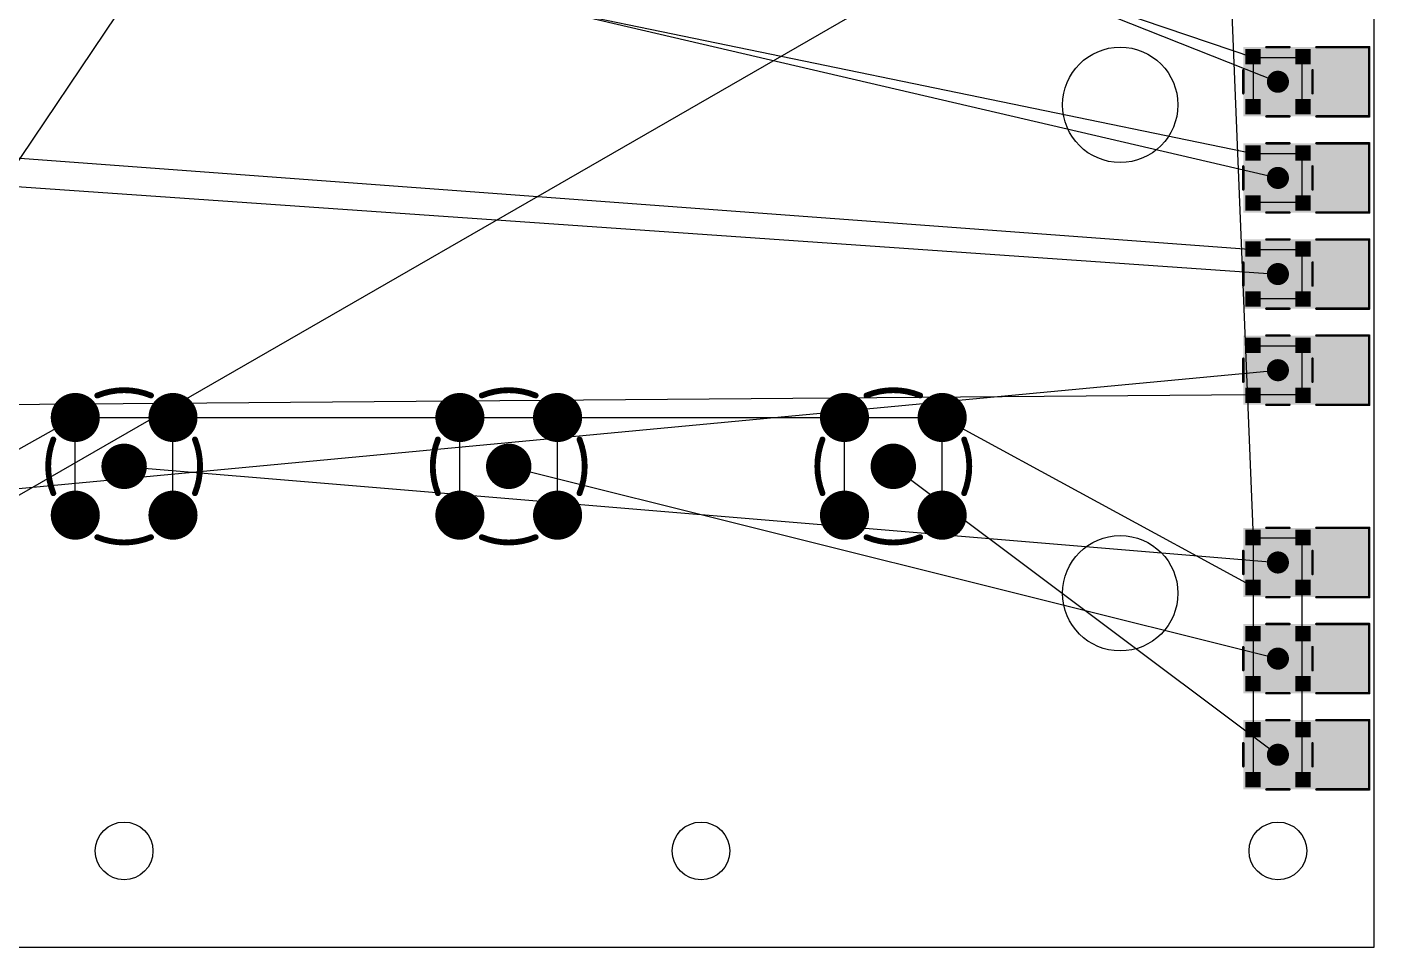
# Model space of a CAD drawing. Extents: x -180 to 275, y -75 to 92.
# Drawn here: x 204.9 to 275, y -60 to -12.1 of the extents above; entities that cross this region are included whole.
import ezdxf

# ---------------------------------------------------------------- set-up
doc = ezdxf.new("R2010")
doc.units = 0
for name, color, linetype in [('1', 12, 'CONTINUOUS'), ('17', 110, 'CONTINUOUS'), ('19', 53, 'CONTINUOUS'), ('20', 31, 'CONTINUOUS'), ('21', 253, 'CONTINUOUS'), ('23', 53, 'CONTINUOUS'), ('39', 12, 'CONTINUOUS'), ('51', 253, 'CONTINUOUS')]:
    doc.layers.add(name, color=color, linetype=linetype)

# ---------------------------------------------------------------- blocks, each defined once
blk = doc.blocks.new('ROUNDP')
at = {"const_width": 0.5}
blk.add_lwpolyline([(0, -0.25, 1), (0, 0.25, 1), (0, -0.25)], format="xyb", dxfattribs=at)
blk = doc.blocks.new('RECT')
blk.add_solid([(-0.5, -0.5), (0.5, -0.5), (-0.5, 0.5), (0.5, 0.5)])
blk = doc.blocks.new('PIE')
at = {"const_width": 0.5}
blk.add_lwpolyline([(0, -0.25, 1), (0, 0.25, 1), (0, -0.25)], format="xyb", dxfattribs=at)

msp = doc.modelspace()

# ---------------------------------------------------------------- linework, layer by layer
at = {"layer": '19'}
for p, q in [((117.54, 37.46), (268.73, -13.73)), ((147.6, 33.5), (270, -15)), ((188.73, -42.54), (236.11, 27.846)), ((117.54, 12.46), (268.73, -18.73)), ((147.6, 8.5), (270, -20)), ((194.9586, -42), (262.8, -2.9375)), ((268.73, -38.73), (267.5, -8.3)), ((117.54, -12.54), (268.73, -23.73)), ((268.73, -13.73), (271.27, -13.73)), ((268.73, -16.27), (268.73, -13.73)), ((271.27, -16.27), (271.27, -13.73)), ((147.6, -16.5), (270, -25)), ((268.73, -18.73), (271.27, -18.73)), ((271.27, -21.27), (271.27, -18.73)), ((268.73, -21.27), (271.27, -21.27)), ((268.73, -23.73), (271.27, -23.73)), ((271.27, -26.27), (271.27, -23.73)), ((268.73, -26.27), (271.27, -26.27)), ((268.73, -28.73), (271.27, -28.73)), ((271.27, -31.27), (271.27, -28.73)), ((147.6, -41.5), (270, -30)), ((117.54, -32.46), (268.73, -31.27)), ((268.73, -31.27), (271.27, -31.27)), ((197.5334, -38), (207.46, -32.46)), ((207.46, -32.46), (212.54, -32.46)), ((207.46, -37.54), (207.46, -32.46)), ((212.54, -32.46), (227.46, -32.46)), ((212.54, -37.54), (212.54, -32.46)), ((227.46, -32.46), (232.54, -32.46)), ((227.46, -37.54), (227.46, -32.46)), ((232.54, -32.46), (247.46, -32.46)), ((232.54, -37.54), (232.54, -32.46)), ((247.46, -32.46), (252.54, -32.46)), ((247.46, -37.54), (247.46, -32.46)), ((252.54, -32.46), (268.73, -41.27)), ((252.54, -37.54), (252.54, -32.46)), ((210, -35), (270, -40)), ((230, -35), (270, -45)), ((250, -35), (270, -50)), ((271.27, -38.73), (268.73, -38.73)), ((268.73, -41.27), (268.73, -38.73)), ((271.27, -41.27), (271.27, -38.73)), ((268.73, -43.73), (268.73, -41.27)), ((271.27, -43.73), (271.27, -41.27)), ((268.73, -46.27), (268.73, -43.73)), ((271.27, -46.27), (271.27, -43.73)), ((268.73, -48.73), (268.73, -46.27)), ((271.27, -48.73), (271.27, -46.27)), ((268.73, -51.27), (268.73, -48.73)), ((271.27, -51.27), (271.27, -48.73))]:
    msp.add_line(p, q, dxfattribs=at)
at = {"layer": '20'}
for p, q in [((275, -60), (275, 70)), ((-180, -60), (275, -60))]:
    msp.add_line(p, q, dxfattribs=at)
for centre, radius in [((261.8, -16.2), 3), ((261.8, -41.6), 3), ((210, -55), 1.5), ((240, -55), 1.5), ((270, -55), 1.5)]:
    msp.add_circle(centre, radius, dxfattribs=at)
at = {"layer": '21', "const_width": 0.127}
for points in [[(270.6, -13.2), (269.4, -13.2)], [(272, -13.2), (274.75, -13.2)], [(274.75, -13.2), (274.75, -16.8)], [(268.2, -14.4), (268.2, -15.6)], [(271.8, -15.6), (271.8, -14.4)], [(269.4, -16.8), (270.6, -16.8)], [(274.75, -16.8), (272, -16.8)], [(270.6, -18.2), (269.4, -18.2)], [(272, -18.2), (274.75, -18.2)], [(274.75, -18.2), (274.75, -21.8)], [(268.2, -19.4), (268.2, -20.6)], [(271.8, -20.6), (271.8, -19.4)], [(269.4, -21.8), (270.6, -21.8)], [(274.75, -21.8), (272, -21.8)], [(270.6, -23.2), (269.4, -23.2)], [(272, -23.2), (274.75, -23.2)], [(274.75, -23.2), (274.75, -26.8)], [(268.2, -24.4), (268.2, -25.6)], [(271.8, -25.6), (271.8, -24.4)], [(269.4, -26.8), (270.6, -26.8)], [(274.75, -26.8), (272, -26.8)], [(270.6, -28.2), (269.4, -28.2)], [(272, -28.2), (274.75, -28.2)], [(274.75, -28.2), (274.75, -31.8)], [(268.2, -29.4), (268.2, -30.6)], [(271.8, -30.6), (271.8, -29.4)], [(269.4, -31.8), (270.6, -31.8)], [(274.75, -31.8), (272, -31.8)], [(270.6, -38.2), (269.4, -38.2)], [(272, -38.2), (274.75, -38.2)], [(274.75, -38.2), (274.75, -41.8)], [(268.2, -39.4), (268.2, -40.6)], [(271.8, -40.6), (271.8, -39.4)], [(269.4, -41.8), (270.6, -41.8)], [(274.75, -41.8), (272, -41.8)], [(270.6, -43.2), (269.4, -43.2)], [(272, -43.2), (274.75, -43.2)], [(274.75, -43.2), (274.75, -46.8)], [(268.2, -44.4), (268.2, -45.6)], [(271.8, -45.6), (271.8, -44.4)], [(269.4, -46.8), (270.6, -46.8)], [(274.75, -46.8), (272, -46.8)], [(270.6, -48.2), (269.4, -48.2)], [(272, -48.2), (274.75, -48.2)], [(274.75, -48.2), (274.75, -51.8)], [(268.2, -49.4), (268.2, -50.6)], [(271.8, -50.6), (271.8, -49.4)], [(269.4, -51.8), (270.6, -51.8)], [(274.75, -51.8), (272, -51.8)]]:
    msp.add_lwpolyline(points, dxfattribs=at)
at = {"layer": '21'}
for points, const_width in [([(269.4, -13.1683, 1), (269.4, -13.2318)], 0.0635), ([(270.6, -13.2318, 1), (270.6, -13.1683)], 0.0635), ([(272, -13.1683, 1), (272, -13.2318)], 0.0635), ([(274.7817, -13.2, 1), (274.7183, -13.2)], 0.0635), ([(274.75, -13.2318, 1), (274.75, -13.1683)], 0.0635), ([(268.2317, -14.4, 1), (268.1683, -14.4)], 0.0635), ([(271.8317, -14.4, 1), (271.7683, -14.4)], 0.0635), ([(268.1683, -15.6, 1), (268.2317, -15.6)], 0.0635), ([(271.7683, -15.6, 1), (271.8317, -15.6)], 0.0635), ([(269.4, -16.7683, 1), (269.4, -16.8317)], 0.0635), ([(270.6, -16.8317, 1), (270.6, -16.7683)], 0.0635), ([(272, -16.7683, 1), (272, -16.8317)], 0.0635), ([(274.7183, -16.8, 1), (274.7817, -16.8)], 0.0635), ([(274.75, -16.8317, 1), (274.75, -16.7683)], 0.0635), ([(269.4, -18.1683, 1), (269.4, -18.2317)], 0.0635), ([(270.6, -18.2317, 1), (270.6, -18.1683)], 0.0635), ([(272, -18.1683, 1), (272, -18.2317)], 0.0635), ([(274.7817, -18.2, 1), (274.7183, -18.2)], 0.0635), ([(274.75, -18.2317, 1), (274.75, -18.1683)], 0.0635), ([(268.2317, -19.4, 1), (268.1683, -19.4)], 0.0635), ([(271.8317, -19.4, 1), (271.7683, -19.4)], 0.0635), ([(268.1683, -20.6, 1), (268.2317, -20.6)], 0.0635), ([(271.7683, -20.6, 1), (271.8317, -20.6)], 0.0635), ([(269.4, -21.7683, 1), (269.4, -21.8317)], 0.0635), ([(270.6, -21.8317, 1), (270.6, -21.7683)], 0.0635), ([(272, -21.7683, 1), (272, -21.8317)], 0.0635), ([(274.7183, -21.8, 1), (274.7817, -21.8)], 0.0635), ([(274.75, -21.8317, 1), (274.75, -21.7683)], 0.0635), ([(269.4, -23.1683, 1), (269.4, -23.2318)], 0.0635), ([(270.6, -23.2318, 1), (270.6, -23.1683)], 0.0635), ([(272, -23.1683, 1), (272, -23.2318)], 0.0635), ([(274.7817, -23.2, 1), (274.7183, -23.2)], 0.0635), ([(274.75, -23.2318, 1), (274.75, -23.1683)], 0.0635), ([(268.2317, -24.4, 1), (268.1683, -24.4)], 0.0635), ([(271.8317, -24.4, 1), (271.7683, -24.4)], 0.0635), ([(268.1683, -25.6, 1), (268.2317, -25.6)], 0.0635), ([(271.7683, -25.6, 1), (271.8317, -25.6)], 0.0635), ([(269.4, -26.7683, 1), (269.4, -26.8317)], 0.0635), ([(270.6, -26.8317, 1), (270.6, -26.7683)], 0.0635), ([(272, -26.7683, 1), (272, -26.8317)], 0.0635), ([(274.7183, -26.8, 1), (274.7817, -26.8)], 0.0635), ([(274.75, -26.8317, 1), (274.75, -26.7683)], 0.0635), ([(269.4, -28.1683, 1), (269.4, -28.2318)], 0.0635), ([(270.6, -28.2318, 1), (270.6, -28.1683)], 0.0635), ([(272, -28.1683, 1), (272, -28.2318)], 0.0635), ([(274.7817, -28.2, 1), (274.7183, -28.2)], 0.0635), ([(274.75, -28.2318, 1), (274.75, -28.1683)], 0.0635), ([(268.2317, -29.4, 1), (268.1683, -29.4)], 0.0635), ([(271.8317, -29.4, 1), (271.7683, -29.4)], 0.0635), ([(268.1683, -30.6, 1), (268.2317, -30.6)], 0.0635), ([(271.7683, -30.6, 1), (271.8317, -30.6)], 0.0635), ([(211.397, -31.317, 0.1987), (208.603, -31.317)], 0.3048), ([(208.5739, -31.2466, 1), (208.6321, -31.3874)], 0.1524), ([(211.3679, -31.3874, 1), (211.4261, -31.2466)], 0.1524), ([(231.397, -31.317, 0.1987), (228.603, -31.317)], 0.3048), ([(228.5739, -31.2466, 1), (228.6321, -31.3874)], 0.1524), ([(231.3679, -31.3874, 1), (231.4261, -31.2466)], 0.1524), ([(251.397, -31.317, 0.1987), (248.603, -31.317)], 0.3048), ([(248.5739, -31.2466, 1), (248.6321, -31.3874)], 0.1524), ([(251.3679, -31.3874, 1), (251.4261, -31.2466)], 0.1524), ([(269.4, -31.7683, 1), (269.4, -31.8317)], 0.0635), ([(270.6, -31.8317, 1), (270.6, -31.7683)], 0.0635), ([(272, -31.7683, 1), (272, -31.8317)], 0.0635), ([(274.7183, -31.8, 1), (274.7817, -31.8)], 0.0635), ([(274.75, -31.8317, 1), (274.75, -31.7683)], 0.0635), ([(206.317, -33.603, 0.191), (206.317, -36.397)], 0.3048), ([(206.3878, -33.6311, 1), (206.2462, -33.5749)], 0.1524), ([(213.683, -36.397, 0.191), (213.683, -33.603)], 0.3048), ([(213.7538, -33.5749, 1), (213.6122, -33.6311)], 0.1524), ([(226.317, -33.603, 0.191), (226.317, -36.397)], 0.3048), ([(226.3878, -33.6311, 1), (226.2462, -33.5749)], 0.1524), ([(233.683, -36.397, 0.191), (233.683, -33.603)], 0.3048), ([(233.7538, -33.5749, 1), (233.6122, -33.6311)], 0.1524), ([(246.317, -33.603, 0.191), (246.317, -36.397)], 0.3048), ([(246.3878, -33.6311, 1), (246.2462, -33.5749)], 0.1524), ([(253.683, -36.397, 0.191), (253.683, -33.603)], 0.3048), ([(253.7538, -33.5749, 1), (253.6122, -33.6311)], 0.1524), ([(206.2462, -36.4251, 1), (206.3878, -36.3689)], 0.1524), ([(213.6122, -36.3689, 1), (213.7538, -36.4251)], 0.1524), ([(226.2462, -36.4251, 1), (226.3878, -36.3689)], 0.1524), ([(233.6122, -36.3689, 1), (233.7538, -36.4251)], 0.1524), ([(246.2462, -36.4251, 1), (246.3878, -36.3689)], 0.1524), ([(253.6122, -36.3689, 1), (253.7538, -36.4251)], 0.1524), ([(269.4, -38.1683, 1), (269.4, -38.2318)], 0.0635), ([(270.6, -38.2318, 1), (270.6, -38.1683)], 0.0635), ([(272, -38.1683, 1), (272, -38.2318)], 0.0635), ([(274.7817, -38.2, 1), (274.7183, -38.2)], 0.0635), ([(274.75, -38.2318, 1), (274.75, -38.1683)], 0.0635), ([(208.603, -38.683, 0.1987), (211.397, -38.683)], 0.3048), ([(208.6321, -38.6126, 1), (208.5739, -38.7534)], 0.1524), ([(211.4261, -38.7534, 1), (211.3679, -38.6126)], 0.1524), ([(228.603, -38.683, 0.1987), (231.397, -38.683)], 0.3048), ([(228.6321, -38.6126, 1), (228.5739, -38.7534)], 0.1524), ([(231.4261, -38.7534, 1), (231.3679, -38.6126)], 0.1524), ([(248.603, -38.683, 0.1987), (251.397, -38.683)], 0.3048), ([(248.6321, -38.6126, 1), (248.5739, -38.7534)], 0.1524), ([(251.4261, -38.7534, 1), (251.3679, -38.6126)], 0.1524), ([(268.2317, -39.4, 1), (268.1683, -39.4)], 0.0635), ([(271.8317, -39.4, 1), (271.7683, -39.4)], 0.0635), ([(268.1683, -40.6, 1), (268.2317, -40.6)], 0.0635), ([(271.7683, -40.6, 1), (271.8317, -40.6)], 0.0635), ([(269.4, -41.7683, 1), (269.4, -41.8318)], 0.0635), ([(270.6, -41.8318, 1), (270.6, -41.7683)], 0.0635), ([(272, -41.7683, 1), (272, -41.8318)], 0.0635), ([(274.7183, -41.8, 1), (274.7817, -41.8)], 0.0635), ([(274.75, -41.8318, 1), (274.75, -41.7683)], 0.0635), ([(269.4, -43.1683, 1), (269.4, -43.2318)], 0.0635), ([(270.6, -43.2318, 1), (270.6, -43.1683)], 0.0635), ([(272, -43.1683, 1), (272, -43.2318)], 0.0635), ([(274.7817, -43.2, 1), (274.7183, -43.2)], 0.0635), ([(274.75, -43.2318, 1), (274.75, -43.1683)], 0.0635), ([(268.2317, -44.4, 1), (268.1683, -44.4)], 0.0635), ([(271.8317, -44.4, 1), (271.7683, -44.4)], 0.0635), ([(268.1683, -45.6, 1), (268.2317, -45.6)], 0.0635), ([(271.7683, -45.6, 1), (271.8317, -45.6)], 0.0635), ([(269.4, -46.7683, 1), (269.4, -46.8318)], 0.0635), ([(270.6, -46.8318, 1), (270.6, -46.7683)], 0.0635), ([(272, -46.7683, 1), (272, -46.8318)], 0.0635), ([(274.7183, -46.8, 1), (274.7817, -46.8)], 0.0635), ([(274.75, -46.8318, 1), (274.75, -46.7683)], 0.0635), ([(269.4, -48.1683, 1), (269.4, -48.2318)], 0.0635), ([(270.6, -48.2318, 1), (270.6, -48.1683)], 0.0635), ([(272, -48.1683, 1), (272, -48.2318)], 0.0635), ([(274.7817, -48.2, 1), (274.7183, -48.2)], 0.0635), ([(274.75, -48.2318, 1), (274.75, -48.1683)], 0.0635), ([(268.2317, -49.4, 1), (268.1683, -49.4)], 0.0635), ([(271.8317, -49.4, 1), (271.7683, -49.4)], 0.0635), ([(268.1683, -50.6, 1), (268.2317, -50.6)], 0.0635), ([(271.7683, -50.6, 1), (271.8317, -50.6)], 0.0635), ([(269.4, -51.7683, 1), (269.4, -51.8318)], 0.0635), ([(270.6, -51.8318, 1), (270.6, -51.7683)], 0.0635), ([(272, -51.7683, 1), (272, -51.8318)], 0.0635), ([(274.7183, -51.8, 1), (274.7817, -51.8)], 0.0635), ([(274.75, -51.8318, 1), (274.75, -51.7683)], 0.0635)]:
    msp.add_lwpolyline(points, format="xyb", dxfattribs=dict(at, const_width=const_width))
at = {"layer": '23'}
for p in [(270, -15), (270, -20), (270, -25), (270, -30), (210, -35), (230, -35), (250, -35), (270, -40), (270, -45), (270, -50)]:
    msp.add_point(p, dxfattribs=at)
at = {"layer": '51', "const_width": 0.4}
for points in [[(270, -15.2, 1), (270, -14.8, 1), (270, -15.2)], [(270, -20.2, 1), (270, -19.8, 1), (270, -20.2)], [(270, -25.2, 1), (270, -24.8, 1), (270, -25.2)], [(270, -30.2, 1), (270, -29.8, 1), (270, -30.2)], [(270, -40.2, 1), (270, -39.8, 1), (270, -40.2)], [(270, -45.2, 1), (270, -44.8, 1), (270, -45.2)], [(270, -50.2, 1), (270, -49.8, 1), (270, -50.2)]]:
    msp.add_lwpolyline(points, format="xyb", dxfattribs=at)

# ---------------------------------------------------------------- block references
at = {"layer": '1'}
for p, rotation in [((268.73, -13.73), 90), ((268.73, -16.27), 180), ((271.27, -16.27), 270), ((268.73, -18.73), 90), ((268.73, -21.27), 180), ((271.27, -21.27), 270), ((268.73, -23.73), 90), ((268.73, -26.27), 180), ((271.27, -26.27), 270), ((268.73, -28.73), 90), ((268.73, -31.27), 180), ((271.27, -31.27), 270), ((268.73, -38.73), 90), ((268.73, -41.27), 180), ((271.27, -41.27), 270), ((268.73, -43.73), 90), ((268.73, -46.27), 180), ((271.27, -46.27), 270), ((268.73, -48.73), 90), ((268.73, -51.27), 180), ((271.27, -51.27), 270)]:
    msp.add_blockref('RECT', p, dxfattribs=dict(at, rotation=rotation))
for p in [(271.27, -13.73), (271.27, -18.73), (271.27, -23.73), (271.27, -28.73), (271.27, -38.73), (271.27, -43.73), (271.27, -48.73)]:
    msp.add_blockref('RECT', p, dxfattribs=at)
at = {"layer": '1', "xscale": 1.15, "yscale": 1.15}
for p in [(270, -15), (270, -20), (270, -25), (270, -30), (270, -40), (270, -45), (270, -50)]:
    msp.add_blockref('PIE', p, dxfattribs=at)
at = {"layer": '17'}
for p, xscale, yscale in [((207.46, -32.46), 2.5527, 2.5527), ((207.46, -32.46), 2.5527, 2.5527), ((212.54, -32.46), 2.5527, 2.5527), ((212.54, -32.46), 2.5527, 2.5527), ((227.46, -32.46), 2.5527, 2.5527), ((227.46, -32.46), 2.5527, 2.5527), ((232.54, -32.46), 2.5527, 2.5527), ((232.54, -32.46), 2.5527, 2.5527), ((247.46, -32.46), 2.5527, 2.5527), ((247.46, -32.46), 2.5527, 2.5527), ((252.54, -32.46), 2.5527, 2.5527), ((252.54, -32.46), 2.5527, 2.5527), ((210, -35), 2.3622, 2.3622), ((210, -35), 2.3622, 2.3622), ((230, -35), 2.3622, 2.3622), ((230, -35), 2.3622, 2.3622), ((250, -35), 2.3622, 2.3622), ((250, -35), 2.3622, 2.3622), ((207.46, -37.54), 2.5527, 2.5527), ((207.46, -37.54), 2.5527, 2.5527), ((212.54, -37.54), 2.5527, 2.5527), ((212.54, -37.54), 2.5527, 2.5527), ((227.46, -37.54), 2.5527, 2.5527), ((227.46, -37.54), 2.5527, 2.5527), ((232.54, -37.54), 2.5527, 2.5527), ((232.54, -37.54), 2.5527, 2.5527), ((247.46, -37.54), 2.5527, 2.5527), ((247.46, -37.54), 2.5527, 2.5527), ((252.54, -37.54), 2.5527, 2.5527), ((252.54, -37.54), 2.5527, 2.5527)]:
    msp.add_blockref('ROUNDP', p, dxfattribs=dict(at, xscale=xscale, yscale=yscale))
at = {"layer": '39', "xscale": 3.6, "yscale": 6.5, "rotation": 270}
for p in [(271.45, -15), (271.45, -20), (271.45, -25), (271.45, -30), (271.45, -40), (271.45, -45), (271.45, -50)]:
    msp.add_blockref('RECT', p, dxfattribs=at)
at = {"layer": '51', "xscale": 0.8, "yscale": 0.8, "rotation": 270}
for p in [(268.7, -13.7), (271.3, -13.7), (268.7, -16.3), (271.3, -16.3), (268.7, -18.7), (271.3, -18.7), (268.7, -21.3), (271.3, -21.3), (268.7, -23.7), (271.3, -23.7), (268.7, -26.3), (271.3, -26.3), (268.7, -28.7), (271.3, -28.7), (268.7, -31.3), (271.3, -31.3), (268.7, -38.7), (271.3, -38.7), (268.7, -41.3), (271.3, -41.3), (268.7, -43.7), (271.3, -43.7), (268.7, -46.3), (271.3, -46.3), (268.7, -48.7), (271.3, -48.7), (268.7, -51.3), (271.3, -51.3)]:
    msp.add_blockref('RECT', p, dxfattribs=at)

doc.saveas('drawing.dxf')
